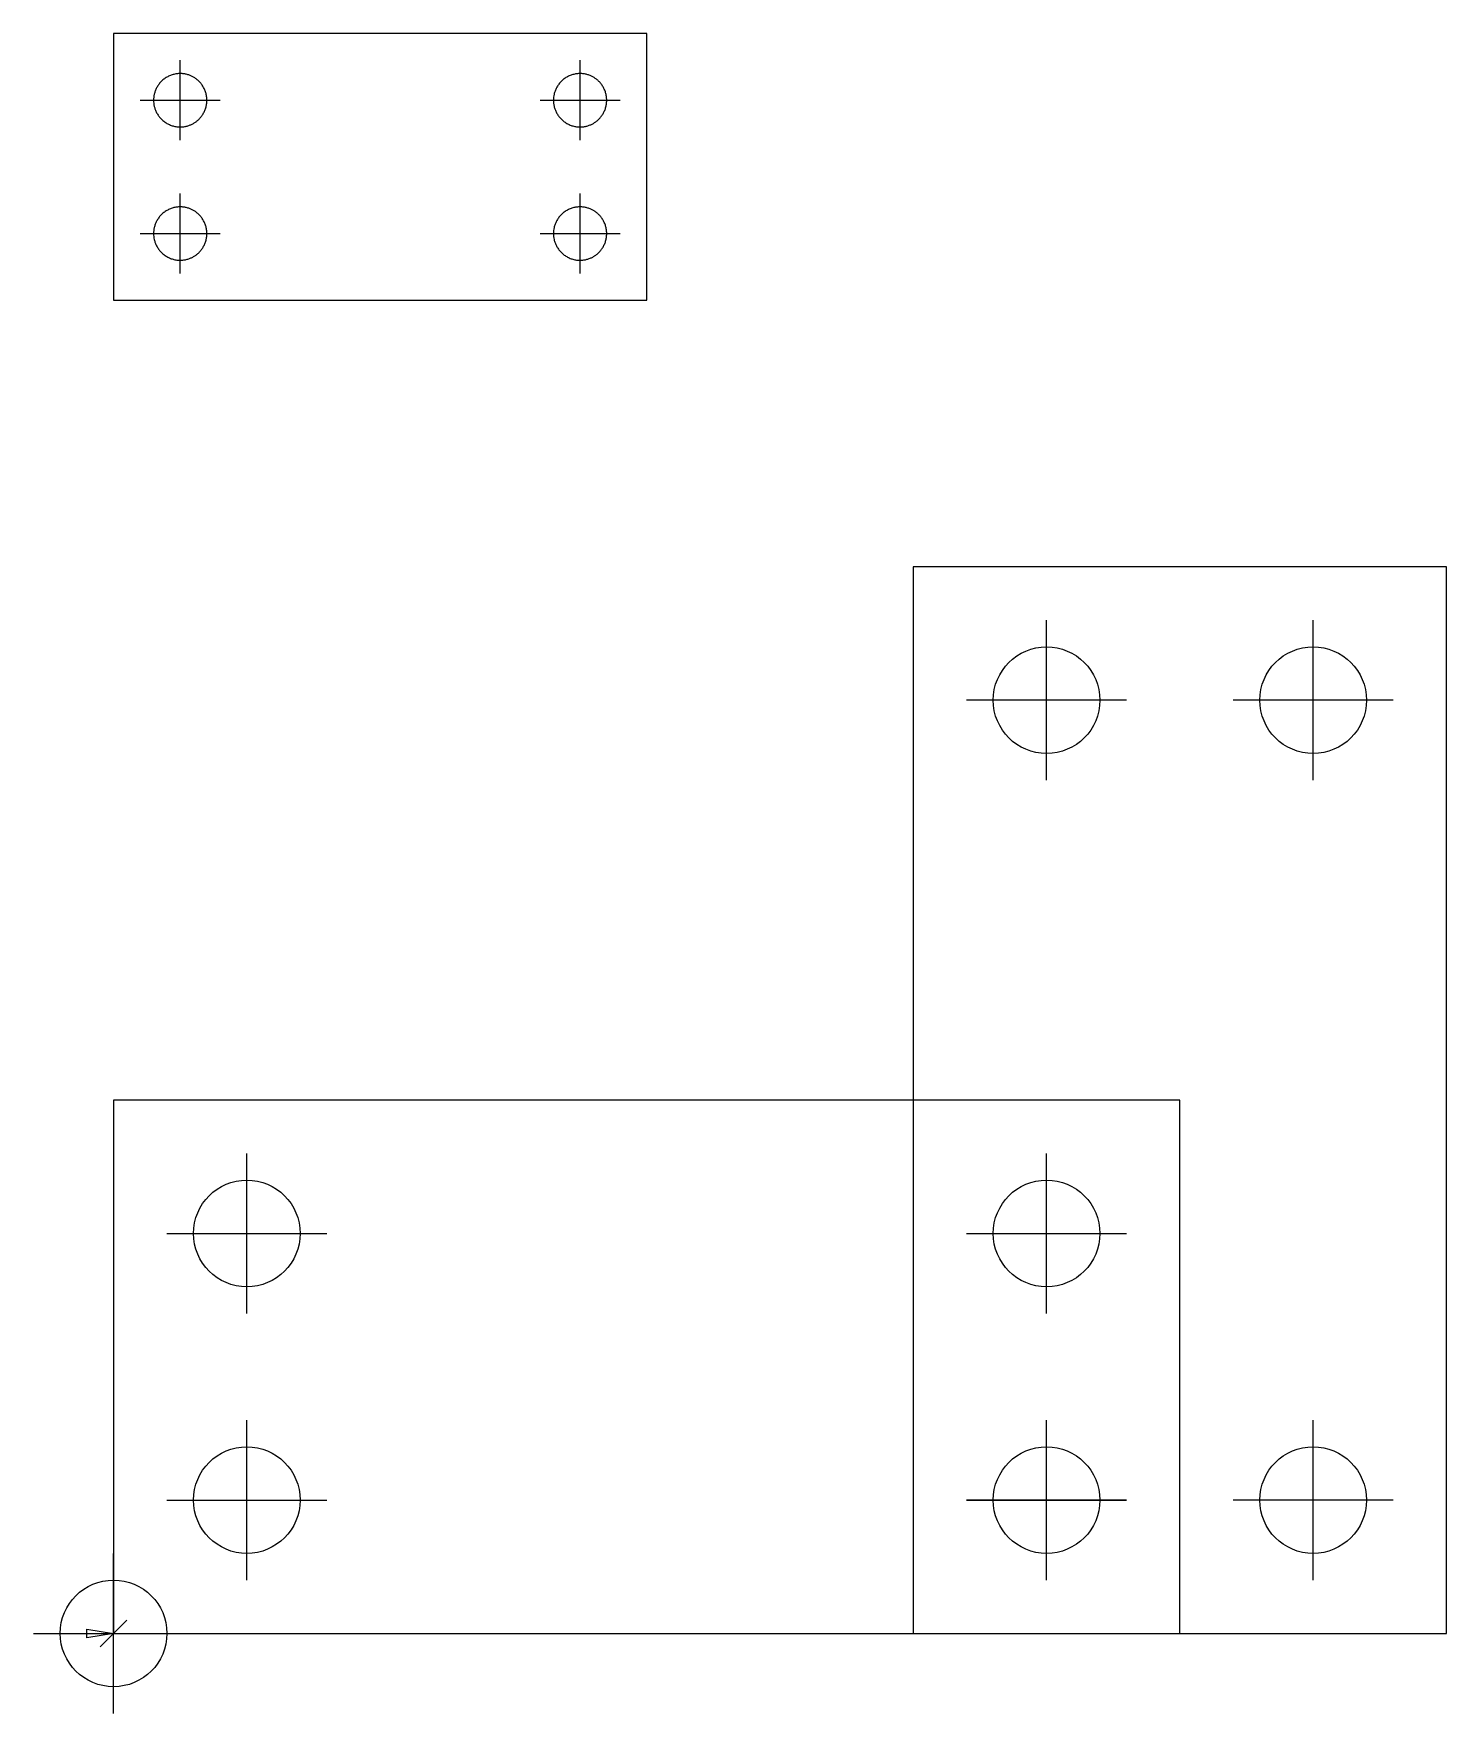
# Model space of a CAD drawing. Header units: millimetres. Extents: x -3000 to 50000, y -3000 to 60000.
import ezdxf

# ---------------------------------------------------------------- set-up
doc = ezdxf.new("R2010")
doc.units = ezdxf.units.MM
for name, color, linetype in [('BLOCK__ARCHTICK', 7, 'CONTINUOUS'), ('BLOCK__CLOSEDBLANK', 7, 'CONTINUOUS'), ('BLOCK_BOLT', 7, 'CONTINUOUS'), ('BLOCK_FRAME', 7, 'CONTINUOUS'), ('BLOCK_PLATE', 7, 'CONTINUOUS'), ('Shape', 7, 'CONTINUOUS'), ('Shape001', 7, 'CONTINUOUS'), ('Shape002', 7, 'CONTINUOUS'), ('Shape003', 7, 'CONTINUOUS'), ('Shape004', 7, 'CONTINUOUS'), ('Shape005', 7, 'CONTINUOUS'), ('Shape006', 7, 'CONTINUOUS'), ('Shape007', 7, 'CONTINUOUS'), ('Shape008', 7, 'CONTINUOUS')]:
    doc.layers.add(name, color=color, linetype=linetype)

msp = doc.modelspace()

# ---------------------------------------------------------------- linework, layer by layer
at = {"layer": 'BLOCK__ARCHTICK'}
msp.add_line((-500, -500), (500, 500), dxfattribs=at)
at = {"layer": 'BLOCK__CLOSEDBLANK'}
for p, q in [((-1000, 164), (0, 0)), ((-1000, -164), (-1000, 164)), ((0, 0), (-1000, -164))]:
    msp.add_line(p, q, dxfattribs=at)
at = {"layer": 'BLOCK_BOLT'}
for p, q in [((0, -3000), (0, 3000)), ((-3000, 0), (3000, 0))]:
    msp.add_line(p, q, dxfattribs=at)
msp.add_circle((0, 0), 2000, dxfattribs=at)
at = {"layer": 'BLOCK_FRAME'}
for p, q in [((50000, 40000), (30000, 40000)), ((30000, 40000), (30000, 0)), ((50000, 0), (50000, 40000)), ((35000, 32000), (35000, 38000)), ((45000, 32000), (45000, 38000)), ((38000, 35000), (32000, 35000)), ((48000, 35000), (42000, 35000)), ((40000, 20000), (0, 20000)), ((0, 20000), (0, 0)), ((40000, 0), (40000, 20000)), ((5000, 12000), (5000, 18000)), ((35000, 12000), (35000, 18000)), ((2000, 15000), (8000, 15000)), ((32000, 15000), (38000, 15000)), ((5000, 2000), (5000, 8000)), ((35000, 2000), (35000, 8000)), ((35000, 2000), (35000, 8000)), ((45000, 2000), (45000, 8000)), ((2000, 5000), (8000, 5000)), ((32000, 5000), (38000, 5000)), ((38000, 5000), (32000, 5000)), ((48000, 5000), (42000, 5000)), ((0, 0), (40000, 0)), ((30000, 0), (50000, 0))]:
    msp.add_line(p, q, dxfattribs=at)
for centre in [(35000, 35000), (45000, 35000), (5000, 15000), (35000, 15000), (5000, 5000), (35000, 5000), (35000, 5000), (45000, 5000)]:
    msp.add_circle(centre, 2000, dxfattribs=at)
for points in [[(20000, 60000), (0, 60000)], [(0, 60000), (0, 50000)], [(20000, 50000), (20000, 60000)], [(2500, 56000), (2500, 59000)], [(17500, 56000), (17500, 59000)], [(1000, 57500), (4000, 57500)], [(16000, 57500), (19000, 57500)], [(2500, 51000), (2500, 54000)], [(17500, 51000), (17500, 54000)], [(1000, 52500), (4000, 52500)], [(16000, 52500), (19000, 52500)], [(0, 50000), (20000, 50000)]]:
    msp.add_open_spline(points, degree=1, dxfattribs=at)
for points in [[(1500, 57500), (1500, 57536), (1502, 57573), (1506, 57611), (1510, 57649), (1517, 57688), (1526, 57728), (1536, 57767), (1547, 57807), (1562, 57847), (1577, 57887), (1595, 57927), (1615, 57966), (1636, 58006), (1660, 58044), (1687, 58082), (1713, 58119), (1743, 58155), (1776, 58189), (1808, 58223), (1843, 58256), (1881, 58285), (1918, 58315), (1958, 58342), (2000, 58366), (2042, 58390), (2085, 58411), (2130, 58429), (2174, 58447), (2219, 58461), (2265, 58472), (2311, 58483), (2357, 58491), (2403, 58495), (2449, 58500), (2494, 58501), (2538, 58499), (2583, 58498), (2626, 58493), (2668, 58486), (2710, 58479), (2751, 58469), (2789, 58457), (2828, 58445), (2865, 58432), (2900, 58416), (2936, 58401), (2969, 58384), (3000, 58366), (3031, 58348), (3063, 58328), (3093, 58305), (3124, 58282), (3155, 58257), (3184, 58229), (3214, 58202), (3242, 58171), (3270, 58139), (3297, 58106), (3322, 58071), (3346, 58033), (3370, 57995), (3391, 57955), (3410, 57914), (3429, 57872), (3446, 57828), (3459, 57783), (3473, 57738), (3483, 57691), (3490, 57644), (3497, 57596), (3500, 57548), (3500, 57500), (3500, 57452), (3497, 57404), (3490, 57356), (3483, 57309), (3473, 57262), (3459, 57217), (3446, 57172), (3429, 57128), (3410, 57086), (3391, 57045), (3370, 57005), (3346, 56967), (3322, 56929), (3297, 56894), (3270, 56861), (3242, 56829), (3214, 56798), (3184, 56771), (3155, 56743), (3124, 56718), (3093, 56695), (3063, 56672), (3031, 56652), (3000, 56634), (2969, 56616), (2936, 56599), (2900, 56584), (2865, 56568), (2828, 56555), (2789, 56543), (2751, 56531), (2710, 56521), (2668, 56514), (2626, 56507), (2583, 56502), (2538, 56501), (2494, 56499), (2449, 56500), (2403, 56505), (2357, 56509), (2311, 56517), (2265, 56528), (2219, 56539), (2174, 56553), (2130, 56571), (2085, 56589), (2042, 56610), (2000, 56634), (1958, 56658), (1918, 56685), (1881, 56715), (1843, 56744), (1808, 56777), (1776, 56811), (1743, 56845), (1713, 56881), (1687, 56918), (1660, 56956), (1636, 56994), (1615, 57034), (1595, 57073), (1577, 57113), (1562, 57153), (1547, 57193), (1536, 57233), (1526, 57272), (1517, 57312), (1510, 57351), (1506, 57389), (1502, 57427), (1500, 57464), (1500, 57500)], [(16500, 57500), (16500, 57536), (16502, 57573), (16506, 57611), (16510, 57649), (16517, 57688), (16526, 57728), (16536, 57767), (16547, 57807), (16562, 57847), (16577, 57887), (16595, 57927), (16615, 57966), (16636, 58006), (16660, 58044), (16687, 58082), (16713, 58119), (16743, 58155), (16776, 58189), (16808, 58223), (16843, 58256), (16881, 58285), (16918, 58315), (16958, 58342), (17000, 58366), (17042, 58390), (17085, 58411), (17130, 58429), (17174, 58447), (17219, 58461), (17265, 58472), (17311, 58483), (17357, 58491), (17403, 58495), (17449, 58500), (17494, 58501), (17538, 58499), (17583, 58498), (17626, 58493), (17668, 58486), (17710, 58479), (17751, 58469), (17789, 58457), (17828, 58445), (17865, 58432), (17900, 58416), (17936, 58401), (17969, 58384), (18000, 58366), (18031, 58348), (18063, 58328), (18093, 58305), (18124, 58282), (18155, 58257), (18184, 58229), (18214, 58202), (18242, 58171), (18270, 58139), (18297, 58106), (18322, 58071), (18346, 58033), (18370, 57995), (18391, 57955), (18410, 57914), (18429, 57872), (18446, 57828), (18459, 57783), (18473, 57738), (18483, 57691), (18490, 57644), (18497, 57596), (18500, 57548), (18500, 57500), (18500, 57452), (18497, 57404), (18490, 57356), (18483, 57309), (18473, 57262), (18459, 57217), (18446, 57172), (18429, 57128), (18410, 57086), (18391, 57045), (18370, 57005), (18346, 56967), (18322, 56929), (18297, 56894), (18270, 56861), (18242, 56829), (18214, 56798), (18184, 56771), (18155, 56743), (18124, 56718), (18093, 56695), (18063, 56672), (18031, 56652), (18000, 56634), (17969, 56616), (17936, 56599), (17900, 56584), (17865, 56568), (17828, 56555), (17789, 56543), (17751, 56531), (17710, 56521), (17668, 56514), (17626, 56507), (17583, 56502), (17538, 56501), (17494, 56499), (17449, 56500), (17403, 56505), (17357, 56509), (17311, 56517), (17265, 56528), (17219, 56539), (17174, 56553), (17130, 56571), (17085, 56589), (17042, 56610), (17000, 56634), (16958, 56658), (16918, 56685), (16881, 56715), (16843, 56744), (16808, 56777), (16776, 56811), (16743, 56845), (16713, 56881), (16687, 56918), (16660, 56956), (16636, 56994), (16615, 57034), (16595, 57073), (16577, 57113), (16562, 57153), (16547, 57193), (16536, 57233), (16526, 57272), (16517, 57312), (16510, 57351), (16506, 57389), (16502, 57427), (16500, 57464), (16500, 57500)], [(1500, 52500), (1500, 52536), (1502, 52573), (1506, 52611), (1510, 52649), (1517, 52688), (1526, 52728), (1536, 52767), (1547, 52807), (1562, 52847), (1577, 52887), (1595, 52927), (1615, 52966), (1636, 53006), (1660, 53044), (1687, 53082), (1713, 53119), (1743, 53155), (1776, 53189), (1808, 53223), (1843, 53256), (1881, 53285), (1918, 53315), (1958, 53342), (2000, 53366), (2042, 53390), (2085, 53411), (2130, 53429), (2174, 53447), (2219, 53461), (2265, 53472), (2311, 53483), (2357, 53491), (2403, 53495), (2449, 53500), (2494, 53501), (2538, 53499), (2583, 53498), (2626, 53493), (2668, 53486), (2710, 53479), (2751, 53469), (2789, 53457), (2828, 53445), (2865, 53432), (2900, 53416), (2936, 53401), (2969, 53384), (3000, 53366), (3031, 53348), (3063, 53328), (3093, 53305), (3124, 53282), (3155, 53257), (3184, 53229), (3214, 53202), (3242, 53171), (3270, 53139), (3297, 53106), (3322, 53071), (3346, 53033), (3370, 52995), (3391, 52955), (3410, 52914), (3429, 52872), (3446, 52828), (3459, 52783), (3473, 52738), (3483, 52691), (3490, 52644), (3497, 52596), (3500, 52548), (3500, 52500), (3500, 52452), (3497, 52404), (3490, 52356), (3483, 52309), (3473, 52262), (3459, 52217), (3446, 52172), (3429, 52128), (3410, 52086), (3391, 52045), (3370, 52005), (3346, 51967), (3322, 51929), (3297, 51894), (3270, 51861), (3242, 51829), (3214, 51798), (3184, 51771), (3155, 51743), (3124, 51718), (3093, 51695), (3063, 51672), (3031, 51652), (3000, 51634), (2969, 51616), (2936, 51599), (2900, 51584), (2865, 51568), (2828, 51555), (2789, 51543), (2751, 51531), (2710, 51521), (2668, 51514), (2626, 51507), (2583, 51502), (2538, 51501), (2494, 51499), (2449, 51500), (2403, 51505), (2357, 51509), (2311, 51517), (2265, 51528), (2219, 51539), (2174, 51553), (2130, 51571), (2085, 51589), (2042, 51610), (2000, 51634), (1958, 51658), (1918, 51685), (1881, 51715), (1843, 51744), (1808, 51777), (1776, 51811), (1743, 51845), (1713, 51881), (1687, 51918), (1660, 51956), (1636, 51994), (1615, 52034), (1595, 52073), (1577, 52113), (1562, 52153), (1547, 52193), (1536, 52233), (1526, 52272), (1517, 52312), (1510, 52351), (1506, 52389), (1502, 52427), (1500, 52464), (1500, 52500)], [(16500, 52500), (16500, 52536), (16502, 52573), (16506, 52611), (16510, 52649), (16517, 52688), (16526, 52728), (16536, 52767), (16547, 52807), (16562, 52847), (16577, 52887), (16595, 52927), (16615, 52966), (16636, 53006), (16660, 53044), (16687, 53082), (16713, 53119), (16743, 53155), (16776, 53189), (16808, 53223), (16843, 53256), (16881, 53285), (16918, 53315), (16958, 53342), (17000, 53366), (17042, 53390), (17085, 53411), (17130, 53429), (17174, 53447), (17219, 53461), (17265, 53472), (17311, 53483), (17357, 53491), (17403, 53495), (17449, 53500), (17494, 53501), (17538, 53499), (17583, 53498), (17626, 53493), (17668, 53486), (17710, 53479), (17751, 53469), (17789, 53457), (17828, 53445), (17865, 53432), (17900, 53416), (17936, 53401), (17969, 53384), (18000, 53366), (18031, 53348), (18063, 53328), (18093, 53305), (18124, 53282), (18155, 53257), (18184, 53229), (18214, 53202), (18242, 53171), (18270, 53139), (18297, 53106), (18322, 53071), (18346, 53033), (18370, 52995), (18391, 52955), (18410, 52914), (18429, 52872), (18446, 52828), (18459, 52783), (18473, 52738), (18483, 52691), (18490, 52644), (18497, 52596), (18500, 52548), (18500, 52500), (18500, 52452), (18497, 52404), (18490, 52356), (18483, 52309), (18473, 52262), (18459, 52217), (18446, 52172), (18429, 52128), (18410, 52086), (18391, 52045), (18370, 52005), (18346, 51967), (18322, 51929), (18297, 51894), (18270, 51861), (18242, 51829), (18214, 51798), (18184, 51771), (18155, 51743), (18124, 51718), (18093, 51695), (18063, 51672), (18031, 51652), (18000, 51634), (17969, 51616), (17936, 51599), (17900, 51584), (17865, 51568), (17828, 51555), (17789, 51543), (17751, 51531), (17710, 51521), (17668, 51514), (17626, 51507), (17583, 51502), (17538, 51501), (17494, 51499), (17449, 51500), (17403, 51505), (17357, 51509), (17311, 51517), (17265, 51528), (17219, 51539), (17174, 51553), (17130, 51571), (17085, 51589), (17042, 51610), (17000, 51634), (16958, 51658), (16918, 51685), (16881, 51715), (16843, 51744), (16808, 51777), (16776, 51811), (16743, 51845), (16713, 51881), (16687, 51918), (16660, 51956), (16636, 51994), (16615, 52034), (16595, 52073), (16577, 52113), (16562, 52153), (16547, 52193), (16536, 52233), (16526, 52272), (16517, 52312), (16510, 52351), (16506, 52389), (16502, 52427), (16500, 52464), (16500, 52500)]]:
    msp.add_open_spline(points, degree=3, knots=[0, 0, 0, 0, 0.1309, 0.1309, 0.1309, 0.261799, 0.261799, 0.261799, 0.392699, 0.392699, 0.392699, 0.523599, 0.523599, 0.523599, 0.654498, 0.654498, 0.654498, 0.785398, 0.785398, 0.785398, 0.916298, 0.916298, 0.916298, 1.047198, 1.047198, 1.047198, 1.178097, 1.178097, 1.178097, 1.308997, 1.308997, 1.308997, 1.439897, 1.439897, 1.439897, 1.570796, 1.570796, 1.570796, 1.701696, 1.701696, 1.701696, 1.832596, 1.832596, 1.832596, 1.963495, 1.963495, 1.963495, 2.094395, 2.094395, 2.094395, 2.225295, 2.225295, 2.225295, 2.356194, 2.356194, 2.356194, 2.487094, 2.487094, 2.487094, 2.617994, 2.617994, 2.617994, 2.748894, 2.748894, 2.748894, 2.879793, 2.879793, 2.879793, 3.010693, 3.010693, 3.010693, 3.141593, 3.141593, 3.141593, 3.272492, 3.272492, 3.272492, 3.403392, 3.403392, 3.403392, 3.534292, 3.534292, 3.534292, 3.665191, 3.665191, 3.665191, 3.796091, 3.796091, 3.796091, 3.926991, 3.926991, 3.926991, 4.057891, 4.057891, 4.057891, 4.18879, 4.18879, 4.18879, 4.31969, 4.31969, 4.31969, 4.45059, 4.45059, 4.45059, 4.581489, 4.581489, 4.581489, 4.712389, 4.712389, 4.712389, 4.843289, 4.843289, 4.843289, 4.974188, 4.974188, 4.974188, 5.105088, 5.105088, 5.105088, 5.235988, 5.235988, 5.235988, 5.366887, 5.366887, 5.366887, 5.497787, 5.497787, 5.497787, 5.628687, 5.628687, 5.628687, 5.759587, 5.759587, 5.759587, 5.890486, 5.890486, 5.890486, 6.021386, 6.021386, 6.021386, 6.152286, 6.152286, 6.152286, 6.283185, 6.283185, 6.283185, 6.283185], dxfattribs=at)
at = {"layer": 'BLOCK_PLATE'}
for p, q in [((40000, 20000), (0, 20000)), ((0, 20000), (0, 0)), ((40000, 0), (40000, 20000)), ((5000, 12000), (5000, 18000)), ((35000, 12000), (35000, 18000)), ((2000, 15000), (8000, 15000)), ((32000, 15000), (38000, 15000)), ((5000, 2000), (5000, 8000)), ((35000, 2000), (35000, 8000)), ((2000, 5000), (8000, 5000)), ((32000, 5000), (38000, 5000)), ((0, 0), (40000, 0))]:
    msp.add_line(p, q, dxfattribs=at)
for centre in [(5000, 15000), (35000, 15000), (5000, 5000), (35000, 5000)]:
    msp.add_circle(centre, 2000, dxfattribs=at)
at = {"layer": 'Shape'}
msp.add_circle((0, 0), 2000, dxfattribs=at)
at = {"layer": 'Shape001'}
msp.add_line((-3000, 0), (3000, 0), dxfattribs=at)
at = {"layer": 'Shape002'}
msp.add_line((0, -3000), (0, 3000), dxfattribs=at)
at = {"layer": 'Shape003'}
msp.add_line((0, 0), (40000, 0), dxfattribs=at)
at = {"layer": 'Shape004'}
msp.add_line((40000, 0), (40000, 20000), dxfattribs=at)
at = {"layer": 'Shape005'}
msp.add_line((40000, 20000), (0, 20000), dxfattribs=at)
at = {"layer": 'Shape006'}
msp.add_line((0, 20000), (0, 0), dxfattribs=at)
at = {"layer": 'Shape007'}
msp.add_line((-500, -500), (500, 500), dxfattribs=at)
at = {"layer": 'Shape008'}
for p, q in [((-1000, 164), (0, 0)), ((-1000, -164), (-1000, 164)), ((0, 0), (-1000, -164))]:
    msp.add_line(p, q, dxfattribs=at)

doc.saveas('drawing.dxf')
